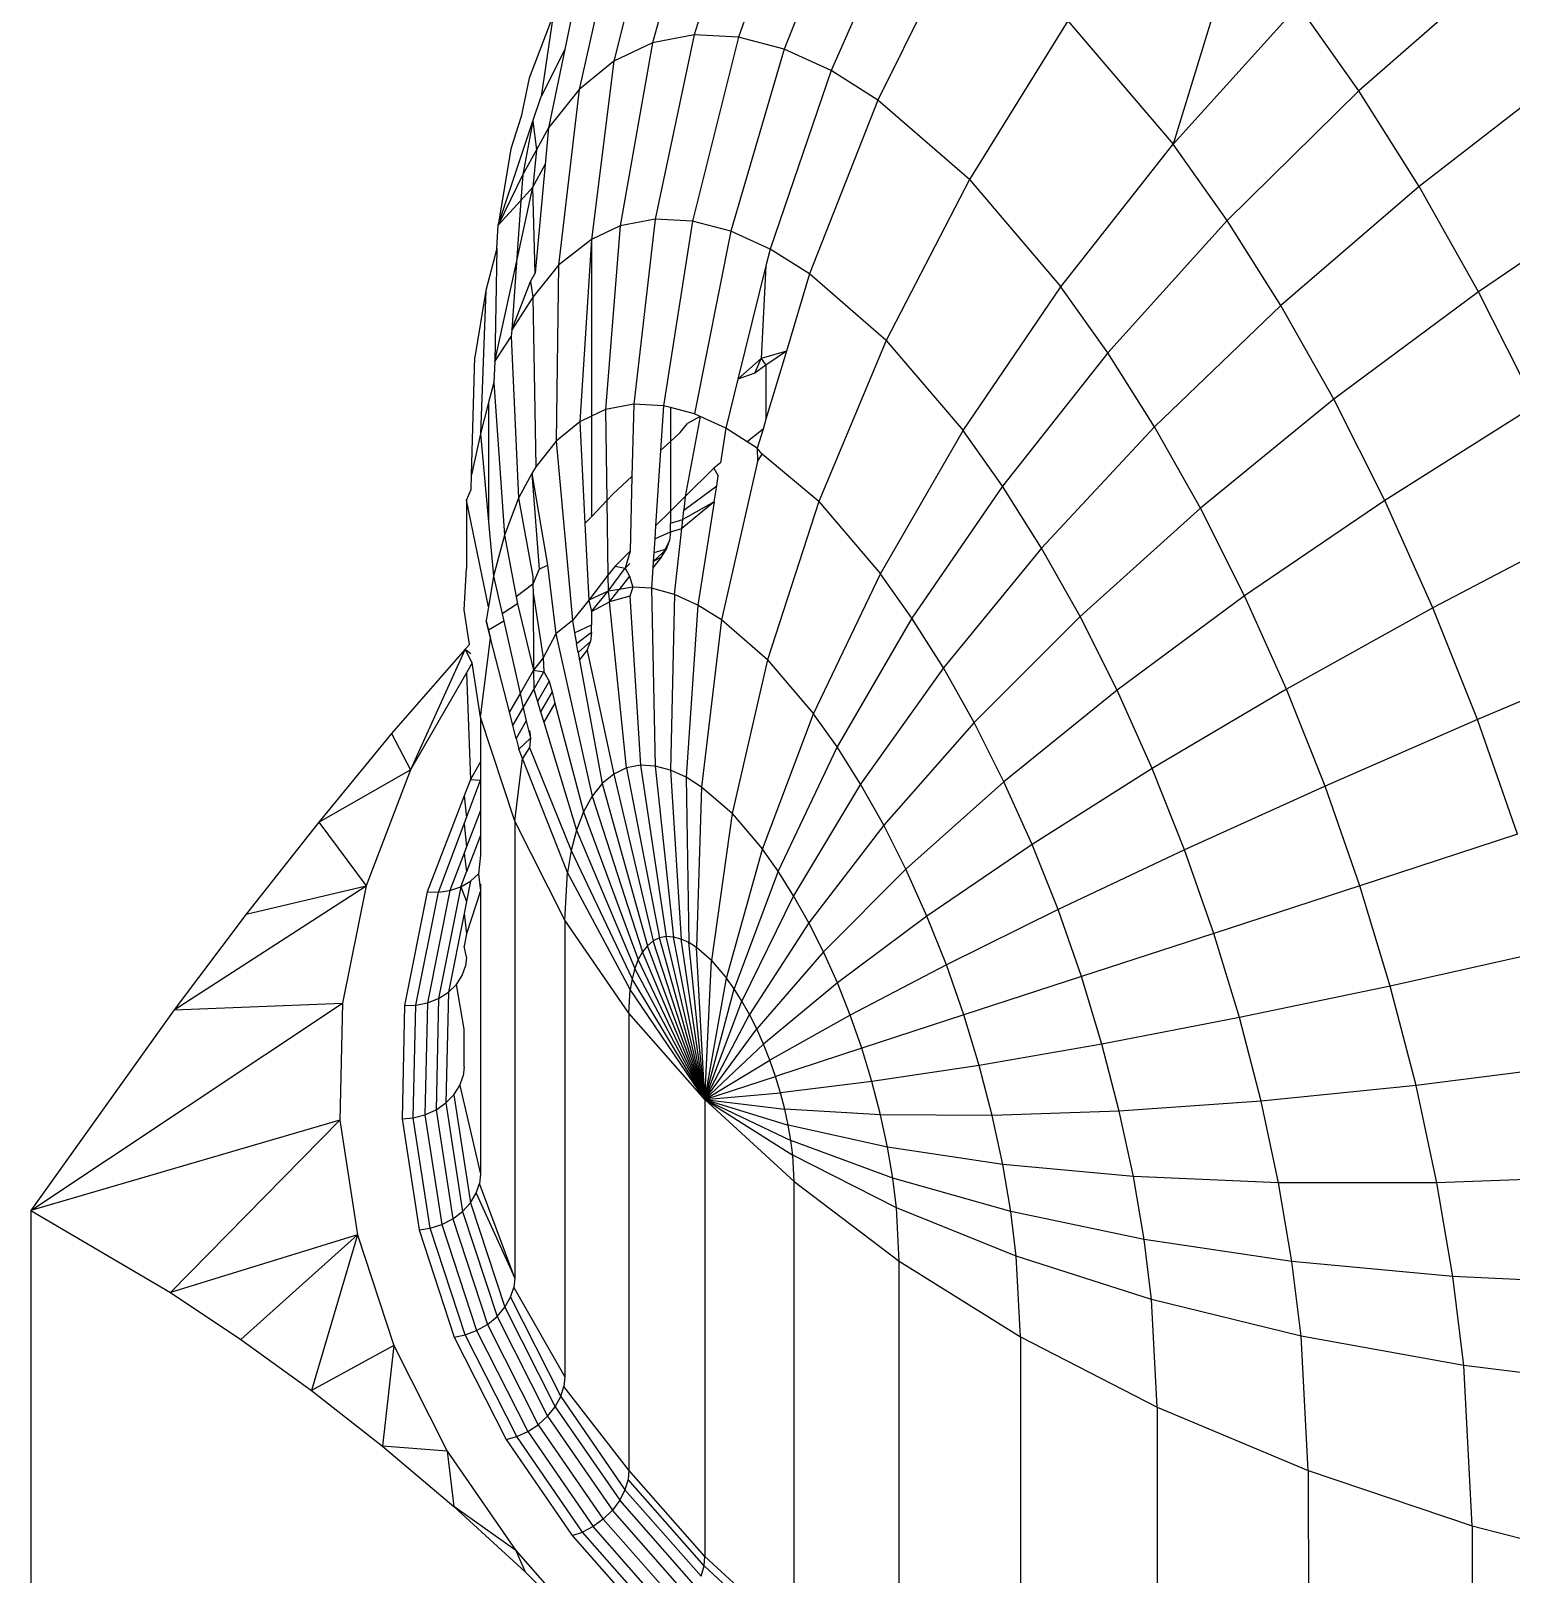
# Model space of a CAD drawing. Header units: millimetres. Extents: x 153 to 4750, y 92 to 3343.
# Drawn here: x 3353.87 to 3359.82, y 2194.7 to 2200.91 of the extents above; entities that cross this region are included whole.
import ezdxf

# ---------------------------------------------------------------- set-up
doc = ezdxf.new("R2010")
doc.units = ezdxf.units.MM

msp = doc.modelspace()

# ---------------------------------------------------------------- linework, layer by layer
for p, q in [((3356.7612, 2201.6209), (3356.5336, 2200.8943)), ((3356.966, 2201.6101), (3356.7114, 2200.8849)), ((3356.5677, 2201.5842), (3356.3655, 2200.8624)), ((3357.1785, 2201.5537), (3356.8958, 2200.836)), ((3356.3887, 2201.4993), (3356.2101, 2200.7887)), ((3357.395, 2201.455), (3357.0838, 2200.7503)), ((3356.2274, 2201.3673), (3356.0701, 2200.6741)), ((3357.6122, 2201.3183), (3357.2723, 2200.6316)), ((3358.7228, 2201.3118), (3358.46, 2200.454)), ((3356.0861, 2201.1906), (3356.0124, 2200.8344)), ((3359.7788, 2201.1683), (3359.2072, 2200.6685)), ((3358.46, 2200.454), (3358.9636, 2201.0116)), ((3359.2072, 2200.6685), (3358.9636, 2201.0116)), ((3355.9666, 2200.973), (3355.8699, 2200.7196)), ((3355.9666, 2200.973), (3355.9179, 2200.6462)), ((3358.0361, 2200.9506), (3357.6404, 2200.3124)), ((3358.0361, 2200.9506), (3358.46, 2200.454)), ((3356.3655, 2200.8624), (3356.2101, 2200.7887)), ((3356.3655, 2200.8624), (3356.2356, 2200.1262)), ((3356.5336, 2200.8943), (3356.3655, 2200.8624)), ((3356.5336, 2200.8943), (3356.3767, 2200.153)), ((3356.7114, 2200.8849), (3356.5259, 2200.1451)), ((3356.7114, 2200.8849), (3356.5336, 2200.8943)), ((3356.8958, 2200.836), (3356.7114, 2200.8849)), ((3356.0124, 2200.8344), (3355.9179, 2200.6462)), ((3356.0124, 2200.8344), (3355.9474, 2200.5207)), ((3356.8958, 2200.836), (3356.6807, 2200.104)), ((3357.0838, 2200.7503), (3356.8958, 2200.836)), ((3356.2101, 2200.7887), (3356.0701, 2200.6741)), ((3356.2101, 2200.7887), (3356.1196, 2200.0712)), ((3357.0838, 2200.7503), (3356.8385, 2200.0321)), ((3357.2723, 2200.6316), (3357.0838, 2200.7503)), ((3360.0455, 2200.7462), (3359.45, 2200.284)), ((3355.8699, 2200.7196), (3355.8375, 2200.566)), ((3356.0701, 2200.6741), (3355.9474, 2200.5207)), ((3356.0701, 2200.6741), (3355.9876, 2199.9682)), ((3355.8849, 2200.5472), (3355.9179, 2200.6462)), ((3357.2723, 2200.6316), (3356.9967, 2199.9324)), ((3357.6404, 2200.3124), (3357.2723, 2200.6316)), ((3359.2072, 2200.6685), (3358.6771, 2200.1481)), ((3359.45, 2200.284), (3359.2072, 2200.6685)), ((3355.7452, 2200.1283), (3355.8849, 2200.5472)), ((3355.8375, 2200.566), (3355.7963, 2200.436)), ((3355.8849, 2200.5472), (3355.8436, 2200.3319)), ((3355.8849, 2200.5472), (3355.8986, 2200.4318)), ((3355.9474, 2200.5207), (3355.8986, 2200.4318)), ((3355.9474, 2200.5207), (3355.9338, 2200.3726)), ((3355.7963, 2200.436), (3355.7452, 2200.1283)), ((3355.8986, 2200.4318), (3355.8436, 2200.3319)), ((3355.8986, 2200.4318), (3355.8849, 2200.2811)), ((3358.0084, 2199.8812), (3358.46, 2200.454)), ((3358.6771, 2200.1481), (3358.46, 2200.454)), ((3355.8849, 2200.2811), (3355.9338, 2200.3726)), ((3355.9338, 2200.3726), (3355.8936, 2199.9361)), ((3355.8436, 2200.3319), (3355.7452, 2200.1283)), ((3355.8436, 2200.3319), (3355.8363, 2200.2279)), ((3357.6404, 2200.3124), (3357.3056, 2199.6645)), ((3357.6404, 2200.3124), (3358.0084, 2199.8812)), ((3355.8187, 2199.9785), (3355.8849, 2200.2811)), ((3355.8849, 2200.2811), (3355.8363, 2200.2279)), ((3355.8936, 2199.9361), (3355.8849, 2200.2811)), ((3359.45, 2200.284), (3358.8936, 2199.8054)), ((3359.6884, 2199.8613), (3359.45, 2200.284)), ((3360.3072, 2200.2821), (3359.6884, 2199.8613)), ((3355.8363, 2200.2279), (3355.7452, 2200.1283)), ((3355.8363, 2200.2279), (3355.8187, 2199.9785)), ((3355.7398, 2200.0349), (3355.7452, 2200.1283)), ((3356.2356, 2200.1262), (3356.1196, 2200.0712)), ((3356.2356, 2200.1262), (3356.1772, 2199.3875)), ((3356.3767, 2200.153), (3356.2356, 2200.1262)), ((3356.3767, 2200.153), (3356.2903, 2199.409)), ((3356.5259, 2200.1451), (3356.3767, 2200.153)), ((3356.5259, 2200.1451), (3356.4099, 2199.4026)), ((3356.6807, 2200.104), (3356.5259, 2200.1451)), ((3358.6771, 2200.1481), (3358.1969, 2199.6157)), ((3358.8936, 2199.8054), (3358.6771, 2200.1481)), ((3356.1196, 2200.0712), (3355.9876, 2199.9682)), ((3356.1196, 2200.0712), (3356.0727, 2199.3379)), ((3356.1196, 2200.0712), (3356.1196, 2199.3602)), ((3356.6807, 2200.104), (3356.534, 2199.3697)), ((3356.8385, 2200.0321), (3356.6807, 2200.104)), ((3355.7398, 2200.0349), (3355.6958, 2199.8656)), ((3355.7398, 2200.0349), (3355.7316, 2199.5811)), ((3356.8385, 2200.0321), (3356.8219, 2199.9649)), ((3356.9967, 2199.9324), (3356.8385, 2200.0321)), ((3355.7316, 2199.5811), (3355.8187, 2199.9785)), ((3355.8187, 2199.9785), (3355.7995, 2199.7081)), ((3355.8743, 2199.9028), (3355.8936, 2199.9361)), ((3355.9876, 2199.9682), (3355.8847, 2199.8394)), ((3355.9876, 2199.9682), (3355.9785, 2199.2608)), ((3356.8219, 2199.9649), (3356.7094, 2199.51)), ((3356.8219, 2199.9649), (3356.8026, 2199.592)), ((3356.9967, 2199.9324), (3356.904, 2199.6227)), ((3357.3056, 2199.6645), (3356.9967, 2199.9324)), ((3355.6958, 2199.8656), (3355.6515, 2199.5984)), ((3355.6958, 2199.8656), (3355.6735, 2199.2895)), ((3355.7995, 2199.7081), (3355.8743, 2199.9028)), ((3355.8743, 2199.9028), (3355.8847, 2199.8394)), ((3357.6146, 2199.3027), (3358.0084, 2199.8812)), ((3358.1969, 2199.6157), (3358.0084, 2199.8812)), ((3355.8847, 2199.8394), (3355.7995, 2199.7081)), ((3355.8847, 2199.8394), (3355.896, 2199.1576)), ((3358.8936, 2199.8054), (3358.3849, 2199.3181)), ((3359.1061, 2199.4286), (3358.8936, 2199.8054)), ((3359.6884, 2199.8613), (3359.1061, 2199.4286)), ((3359.9182, 2199.405), (3359.6884, 2199.8613)), ((3355.7316, 2199.5811), (3355.7976, 2199.6809)), ((3355.7995, 2199.7081), (3355.7976, 2199.6809)), ((3355.7976, 2199.6809), (3355.8262, 2199.0306)), ((3356.904, 2199.6227), (3356.8026, 2199.592)), ((3356.904, 2199.6227), (3356.8219, 2199.5653)), ((3356.904, 2199.6227), (3356.8219, 2199.3482)), ((3357.3056, 2199.6645), (3357.0348, 2199.0175)), ((3357.3056, 2199.6645), (3357.6146, 2199.3027)), ((3358.1969, 2199.6157), (3357.7728, 2199.0798)), ((3358.3849, 2199.3181), (3358.1969, 2199.6157)), ((3355.638, 2199.1243), (3355.6515, 2199.5984)), ((3355.7316, 2199.5811), (3355.7271, 2199.4962)), ((3356.8026, 2199.592), (3356.7094, 2199.51)), ((3356.7767, 2199.5338), (3356.8026, 2199.592)), ((3356.8219, 2199.5653), (3356.7767, 2199.5338)), ((3356.8026, 2199.592), (3356.8219, 2199.5653)), ((3356.8219, 2199.5653), (3356.8219, 2199.3482)), ((3355.7271, 2199.4962), (3355.7063, 2199.4161)), ((3355.7271, 2199.4962), (3355.7697, 2198.8826)), ((3356.7094, 2199.51), (3356.6604, 2199.3121)), ((3356.7767, 2199.5338), (3356.7094, 2199.51)), ((3359.1061, 2199.4286), (3358.5693, 2198.991)), ((3359.3109, 2199.0219), (3359.1061, 2199.4286)), ((3355.7063, 2199.4161), (3355.6735, 2199.2895)), ((3355.7063, 2199.4161), (3355.7063, 2198.9362)), ((3356.1772, 2199.3875), (3356.1196, 2199.3602)), ((3356.2903, 2199.409), (3356.1772, 2199.3875)), ((3356.1772, 2199.3875), (3356.1823, 2199.0223)), ((3356.2903, 2199.409), (3356.283, 2199.1176)), ((3356.4099, 2199.4026), (3356.2903, 2199.409)), ((3356.4099, 2199.4026), (3356.398, 2199.2227)), ((3356.4377, 2199.3952), (3356.4099, 2199.4026)), ((3356.534, 2199.3697), (3356.4377, 2199.3952)), ((3356.4377, 2199.3952), (3356.4377, 2199.259)), ((3356.5574, 2199.359), (3356.534, 2199.3697)), ((3359.9182, 2199.405), (3359.3109, 2199.0219)), ((3356.0727, 2199.3379), (3355.9785, 2199.2608)), ((3356.1196, 2199.3602), (3356.0727, 2199.3379)), ((3356.0727, 2199.3379), (3356.0935, 2198.9293)), ((3356.1196, 2199.3602), (3356.1196, 2198.9566)), ((3356.4767, 2199.2947), (3356.506, 2199.3312)), ((3356.5574, 2199.359), (3356.4974, 2199.0378)), ((3356.5574, 2199.359), (3356.506, 2199.3312)), ((3356.6604, 2199.3121), (3356.5574, 2199.359)), ((3356.6604, 2199.3121), (3356.6385, 2199.1725)), ((3356.7462, 2199.2581), (3356.6604, 2199.3121)), ((3356.8102, 2199.3089), (3356.7462, 2199.2581)), ((3356.8102, 2199.3089), (3356.7872, 2199.2322)), ((3356.8219, 2199.3482), (3356.8102, 2199.3089)), ((3358.3849, 2199.3181), (3357.9306, 2198.8301)), ((3358.5693, 2198.991), (3358.3849, 2199.3181)), ((3355.6735, 2199.2895), (3355.638, 2199.1243)), ((3355.6735, 2199.2895), (3355.7063, 2198.9362)), ((3355.9785, 2199.2608), (3355.896, 2199.1576)), ((3355.9785, 2199.2608), (3356.0433, 2198.5386)), ((3356.4377, 2199.259), (3356.398, 2199.2227)), ((3356.4767, 2199.2947), (3356.4377, 2199.259)), ((3356.4377, 2199.259), (3356.4377, 2198.9786)), ((3356.7872, 2199.2322), (3356.7462, 2199.2581)), ((3357.2824, 2198.7275), (3357.6146, 2199.3027)), ((3357.7728, 2199.0798), (3357.6146, 2199.3027)), ((3356.398, 2199.2227), (3356.3779, 2198.9193)), ((3356.8072, 2199.2075), (3356.7872, 2199.2322)), ((3356.7872, 2199.2322), (3356.7878, 2199.1783)), ((3356.7878, 2199.1783), (3356.8072, 2199.2075)), ((3357.0348, 2199.0175), (3356.8072, 2199.2075)), ((3355.6363, 2199.0653), (3355.638, 2199.1243)), ((3355.8809, 2199.1303), (3355.8262, 2199.0306)), ((3355.896, 2199.1576), (3355.8809, 2199.1303)), ((3355.8809, 2199.1303), (3355.9439, 2198.7614)), ((3355.8809, 2199.1303), (3355.9091, 2198.7456)), ((3356.6125, 2199.1519), (3356.4974, 2199.0378)), ((3356.6385, 2199.1725), (3356.6125, 2199.1519)), ((3356.6125, 2199.1519), (3356.6304, 2199.1209)), ((3356.6241, 2199.081), (3356.6304, 2199.1209)), ((3356.7878, 2199.1783), (3356.6434, 2198.5414)), ((3355.6177, 2199.0231), (3355.6363, 2199.0653)), ((3356.283, 2199.1176), (3356.2075, 2199.0486)), ((3356.283, 2199.1176), (3356.2755, 2198.8178)), ((3356.4914, 2198.9831), (3356.6241, 2199.081)), ((3356.6139, 2199.0159), (3356.6241, 2199.081)), ((3357.7728, 2199.0798), (3357.4091, 2198.5488)), ((3357.9306, 2198.8301), (3357.7728, 2199.0798)), ((3355.6177, 2199.0231), (3355.6177, 2198.7487)), ((3355.7063, 2198.594), (3355.6177, 2199.0231)), ((3355.8262, 2199.0306), (3355.7697, 2198.8826)), ((3355.8262, 2199.0306), (3355.8845, 2198.7158)), ((3356.1823, 2199.0223), (3356.1196, 2198.9566)), ((3356.2075, 2199.0486), (3356.1823, 2199.0223)), ((3356.1823, 2199.0223), (3356.1866, 2198.7213)), ((3356.4974, 2199.0378), (3356.4377, 2198.9786)), ((3356.6139, 2199.0159), (3356.4833, 2198.9091)), ((3356.6139, 2199.0159), (3356.4873, 2198.9454)), ((3356.4974, 2199.0378), (3356.4914, 2198.9831)), ((3356.6139, 2199.0159), (3356.5486, 2198.6011)), ((3357.0348, 2199.0175), (3356.8285, 2198.3809)), ((3357.0348, 2199.0175), (3357.2824, 2198.7275)), ((3359.3109, 2199.0219), (3358.7471, 2198.6379)), ((3359.5045, 2198.5905), (3359.3109, 2199.0219)), ((3355.7063, 2198.9362), (3355.7267, 2198.7169)), ((3356.1196, 2198.9566), (3356.0935, 2198.9293)), ((3356.4377, 2198.9786), (3356.3779, 2198.9193)), ((3356.4377, 2198.9786), (3356.4377, 2198.9299)), ((3356.4377, 2198.9299), (3356.4873, 2198.9454)), ((3356.4833, 2198.9091), (3356.4873, 2198.9454)), ((3356.4873, 2198.9454), (3356.4914, 2198.9831)), ((3358.5693, 2198.991), (3358.0854, 2198.5555)), ((3358.7471, 2198.6379), (3358.5693, 2198.991)), ((3355.7697, 2198.8826), (3355.7267, 2198.7169)), ((3355.7697, 2198.8826), (3355.8172, 2198.6344)), ((3356.0935, 2198.9293), (3356.1093, 2198.6204)), ((3356.3779, 2198.9193), (3356.3745, 2198.8672)), ((3356.3745, 2198.8672), (3356.4377, 2198.8962)), ((3356.4377, 2198.8962), (3356.434, 2198.8602)), ((3356.4377, 2198.8962), (3356.4377, 2198.9299)), ((3356.4377, 2198.8962), (3356.4833, 2198.9091)), ((3356.4541, 2198.6442), (3356.4833, 2198.9091)), ((3360.1354, 2198.921), (3359.5045, 2198.5905)), ((3356.2755, 2198.8178), (3356.2156, 2198.7583)), ((3356.2755, 2198.8178), (3356.256, 2198.7497)), ((3356.4221, 2198.8258), (3356.3685, 2198.7766)), ((3356.3708, 2198.8108), (3356.3685, 2198.7766)), ((3356.3745, 2198.8672), (3356.3708, 2198.8108)), ((3356.4221, 2198.8258), (3356.3708, 2198.8108)), ((3356.434, 2198.8602), (3356.4015, 2198.7954)), ((3356.4015, 2198.7954), (3356.4221, 2198.8258)), ((3356.4221, 2198.8258), (3356.434, 2198.8602)), ((3357.9306, 2198.8301), (3357.5356, 2198.3487)), ((3358.0854, 2198.5555), (3357.9306, 2198.8301)), ((3355.608, 2198.5824), (3355.6177, 2198.7487)), ((3355.9091, 2198.7456), (3355.9439, 2198.7614)), ((3355.9439, 2198.7614), (3355.9772, 2198.4857)), ((3356.2156, 2198.7583), (3356.1866, 2198.7213)), ((3356.1874, 2198.6575), (3356.256, 2198.7497)), ((3356.2156, 2198.7583), (3356.256, 2198.7497)), ((3356.256, 2198.7497), (3356.2743, 2198.7678)), ((3356.256, 2198.7497), (3356.273, 2198.7173)), ((3356.3668, 2198.7511), (3356.3614, 2198.6688)), ((3356.4015, 2198.7954), (3356.3668, 2198.7511)), ((3356.3685, 2198.7766), (3356.3668, 2198.7511)), ((3356.3685, 2198.7766), (3356.4015, 2198.7954)), ((3355.7267, 2198.7169), (3355.7063, 2198.594)), ((3355.7267, 2198.7169), (3355.7607, 2198.5662)), ((3355.8847, 2198.6859), (3355.8172, 2198.6344)), ((3355.8845, 2198.7158), (3355.8847, 2198.6859)), ((3355.9091, 2198.7456), (3355.8847, 2198.6859)), ((3355.8847, 2198.6859), (3355.885, 2198.6508)), ((3356.1866, 2198.7213), (3356.1093, 2198.6204)), ((3356.1866, 2198.7213), (3356.1874, 2198.6575)), ((3356.273, 2198.7173), (3356.2315, 2198.6642)), ((3356.273, 2198.7173), (3356.2871, 2198.6727)), ((3357.0135, 2198.1641), (3357.2824, 2198.7275)), ((3357.4091, 2198.5488), (3357.2824, 2198.7275)), ((3355.8172, 2198.6344), (3355.8225, 2198.6065)), ((3355.885, 2198.6508), (3355.9257, 2198.3885)), ((3355.885, 2198.6508), (3355.8869, 2198.339)), ((3356.1874, 2198.6575), (3356.1093, 2198.6204)), ((3356.1196, 2198.5757), (3356.1874, 2198.6575)), ((3356.2315, 2198.6642), (3356.1874, 2198.6575)), ((3356.1874, 2198.6575), (3356.192, 2198.6139)), ((3356.192, 2198.6139), (3356.2315, 2198.6642)), ((3356.2742, 2198.6371), (3356.192, 2198.6139)), ((3356.2871, 2198.6727), (3356.2315, 2198.6642)), ((3356.2871, 2198.6727), (3356.2742, 2198.6371)), ((3356.2742, 2198.6371), (3356.3175, 2197.957)), ((3356.3614, 2198.6688), (3356.2871, 2198.6727)), ((3356.3614, 2198.6688), (3356.3766, 2197.9539)), ((3356.4541, 2198.6442), (3356.3614, 2198.6688)), ((3356.4541, 2198.6442), (3356.438, 2197.9376)), ((3356.5486, 2198.6011), (3356.4541, 2198.6442)), ((3358.7471, 2198.6379), (3358.2346, 2198.2591)), ((3358.9152, 2198.2634), (3358.7471, 2198.6379)), ((3355.6294, 2198.4427), (3355.608, 2198.5824)), ((3355.7063, 2198.594), (3355.6969, 2198.5373)), ((3355.8225, 2198.6065), (3355.7607, 2198.5662)), ((3355.7607, 2198.5662), (3355.7675, 2198.5363)), ((3355.8225, 2198.6065), (3355.8869, 2198.339)), ((3356.1093, 2198.6204), (3356.0433, 2198.5386)), ((3356.1093, 2198.6204), (3356.1196, 2198.5757)), ((3356.1196, 2198.5757), (3356.192, 2198.6139)), ((3356.1196, 2198.5757), (3356.1196, 2198.5216)), ((3356.2616, 2197.9464), (3356.192, 2198.6139)), ((3356.5486, 2198.6011), (3356.5005, 2197.9091)), ((3356.6434, 2198.5414), (3356.5486, 2198.6011)), ((3359.5045, 2198.5905), (3358.9152, 2198.2634)), ((3359.6834, 2198.1408), (3359.5045, 2198.5905)), ((3355.6969, 2198.5373), (3355.7063, 2198.5004)), ((3355.7144, 2198.4687), (3355.6969, 2198.5373)), ((3355.7675, 2198.5363), (3355.7063, 2198.5004)), ((3355.7063, 2198.5004), (3355.7144, 2198.4687)), ((3355.7675, 2198.5363), (3355.833, 2198.2458)), ((3356.0433, 2198.5386), (3355.9772, 2198.4857)), ((3356.0433, 2198.5386), (3356.0523, 2198.4898)), ((3356.0523, 2198.4898), (3356.1196, 2198.5216)), ((3356.1196, 2198.4905), (3356.1196, 2198.5216)), ((3356.6434, 2198.5414), (3356.5631, 2197.8696)), ((3356.8285, 2198.3809), (3356.6434, 2198.5414)), ((3357.4091, 2198.5488), (3357.1083, 2198.0306)), ((3357.5356, 2198.3487), (3357.4091, 2198.5488)), ((3358.0854, 2198.5555), (3357.6597, 2198.1286)), ((3358.2346, 2198.2591), (3358.0854, 2198.5555)), ((3355.6294, 2198.4427), (3355.6116, 2198.4234)), ((3355.6742, 2198.1502), (3355.7144, 2198.4687)), ((3355.7902, 2198.1716), (3355.7144, 2198.4687)), ((3355.9772, 2198.4857), (3355.9257, 2198.3885)), ((3355.9772, 2198.4857), (3356.1226, 2197.8327)), ((3356.0523, 2198.4898), (3356.0603, 2198.4459)), ((3356.1196, 2198.4905), (3356.0603, 2198.4459)), ((3356.0668, 2198.4105), (3356.0603, 2198.4459)), ((3356.1157, 2198.4542), (3356.0668, 2198.4105)), ((3356.1033, 2198.419), (3356.1157, 2198.4542)), ((3356.1196, 2198.4905), (3356.1157, 2198.4542)), ((3355.6116, 2198.4234), (3355.3163, 2198.0842)), ((3355.6116, 2198.4234), (3355.3925, 2197.9385)), ((3355.6116, 2198.4234), (3355.635, 2198.4059)), ((3355.6408, 2198.3686), (3355.6116, 2198.4234)), ((3355.9257, 2198.3885), (3355.8869, 2198.339)), ((3355.9257, 2198.3885), (3355.9292, 2198.3328)), ((3356.0668, 2198.4105), (3356.0725, 2198.3794)), ((3356.0725, 2198.3794), (3356.1033, 2198.419)), ((3356.0725, 2198.3794), (3356.1634, 2197.8838)), ((3356.1033, 2198.419), (3356.2099, 2197.9218)), ((3356.8285, 2198.3809), (3356.6855, 2197.7634)), ((3356.8285, 2198.3809), (3357.0135, 2198.1641)), ((3360.3361, 2198.4165), (3359.6834, 2198.1408)), ((3355.6177, 2198.3287), (3355.3925, 2197.9385)), ((3355.6408, 2198.3686), (3355.6177, 2198.3287)), ((3355.6177, 2198.3287), (3355.6334, 2197.9)), ((3355.6742, 2198.1502), (3355.6408, 2198.3686)), ((3355.8869, 2198.339), (3355.833, 2198.2458)), ((3355.8869, 2198.339), (3355.9292, 2198.3328)), ((3355.8869, 2198.339), (3355.8883, 2198.262)), ((3355.8883, 2198.262), (3355.9292, 2198.3328)), ((3355.9292, 2198.3328), (3355.9502, 2198.2952)), ((3357.5356, 2198.3487), (3357.2028, 2197.881)), ((3357.6597, 2198.1286), (3357.5356, 2198.3487)), ((3355.8459, 2198.1886), (3355.8883, 2198.262)), ((3355.8883, 2198.262), (3355.903, 2198.2136)), ((3355.9502, 2198.2952), (3355.903, 2198.2136)), ((3355.9615, 2198.2521), (3355.9155, 2198.1725)), ((3355.9502, 2198.2952), (3355.9615, 2198.2521)), ((3355.9615, 2198.2521), (3355.9732, 2198.2074)), ((3358.2346, 2198.2591), (3357.7793, 2197.8911)), ((3358.3757, 2197.9448), (3358.2346, 2198.2591)), ((3358.9152, 2198.2634), (3358.3757, 2197.9448)), ((3359.0706, 2197.873), (3358.9152, 2198.2634)), ((3355.833, 2198.2458), (3355.7902, 2198.1716)), ((3355.8043, 2198.1164), (3355.8459, 2198.1886)), ((3355.833, 2198.2458), (3355.8459, 2198.1886)), ((3355.8459, 2198.1886), (3355.8579, 2198.1354)), ((3355.903, 2198.2136), (3355.9155, 2198.1725)), ((3355.9732, 2198.2074), (3355.9285, 2198.1299)), ((3355.9732, 2198.2074), (3356.0881, 2197.7699)), ((3355.8114, 2197.7326), (3355.6742, 2198.1502)), ((3355.6742, 2198.1502), (3355.6742, 2197.9707)), ((3355.8043, 2198.1164), (3355.7902, 2198.1716)), ((3355.8579, 2198.1354), (3355.8174, 2198.0652)), ((3355.8579, 2198.1354), (3355.8743, 2198.0656)), ((3355.9155, 2198.1725), (3355.9285, 2198.1299)), ((3355.9285, 2198.1299), (3356.0602, 2197.6968)), ((3356.8079, 2197.6201), (3357.0135, 2198.1641)), ((3357.1083, 2198.0306), (3357.0135, 2198.1641)), ((3357.6597, 2198.1286), (3357.2956, 2197.7165)), ((3357.7793, 2197.8911), (3357.6597, 2198.1286)), ((3359.6834, 2198.1408), (3359.0706, 2197.873)), ((3359.8448, 2197.6799), (3359.6834, 2198.1408)), ((3355.3163, 2198.0842), (3355.0229, 2197.7288)), ((3355.3163, 2198.0842), (3355.3925, 2197.9385)), ((3355.8174, 2198.0652), (3355.8043, 2198.1164)), ((3355.8174, 2198.0652), (3355.8284, 2198.0216)), ((3355.8743, 2198.0656), (3355.8284, 2198.0216)), ((3355.8743, 2198.0656), (3355.8703, 2198.0291)), ((3355.8715, 2198.0963), (3355.8743, 2198.0656)), ((3355.8432, 2197.9845), (3355.8284, 2198.0216)), ((3355.8703, 2198.0291), (3355.8432, 2197.9845)), ((3355.8703, 2198.0291), (3356.0389, 2197.6149)), ((3357.1083, 2198.0306), (3356.8706, 2197.5318)), ((3357.2028, 2197.881), (3357.1083, 2198.0306)), ((3355.6742, 2197.9707), (3355.6334, 2197.9)), ((3355.6742, 2197.9707), (3355.6742, 2197.8967)), ((3355.8114, 2197.7326), (3355.8432, 2197.9845)), ((3356.0242, 2197.5261), (3355.8432, 2197.9845)), ((3356.2616, 2197.9464), (3356.2099, 2197.9218)), ((3356.3175, 2197.957), (3356.2616, 2197.9464)), ((3356.2616, 2197.9464), (3356.3936, 2197.2627)), ((3356.3175, 2197.957), (3356.4212, 2197.268)), ((3356.3766, 2197.9539), (3356.3175, 2197.957)), ((3356.3766, 2197.9539), (3356.4504, 2197.2664)), ((3356.438, 2197.9376), (3356.3766, 2197.9539)), ((3358.3757, 2197.9448), (3357.8924, 2197.6392)), ((3358.5061, 2197.6171), (3358.3757, 2197.9448)), ((3355.0229, 2197.7288), (3355.3925, 2197.9385)), ((3355.3925, 2197.9385), (3355.2133, 2197.4722)), ((3355.6334, 2197.9), (3355.608, 2197.8339)), ((3355.6177, 2197.747), (3355.6742, 2197.8967)), ((3355.6334, 2197.9), (3355.6742, 2197.8967)), ((3355.6742, 2197.8967), (3355.6742, 2197.7756)), ((3356.1634, 2197.8838), (3356.1226, 2197.8327)), ((3356.2099, 2197.9218), (3356.1634, 2197.8838)), ((3356.1634, 2197.8838), (3356.3451, 2197.2318)), ((3356.2099, 2197.9218), (3356.3681, 2197.2506)), ((3356.438, 2197.9376), (3356.4807, 2197.2584)), ((3356.5005, 2197.9091), (3356.438, 2197.9376)), ((3356.5005, 2197.9091), (3356.5116, 2197.2443)), ((3356.5631, 2197.8696), (3356.5005, 2197.9091)), ((3357.2028, 2197.881), (3356.9331, 2197.4328)), ((3357.2956, 2197.7165), (3357.2028, 2197.881)), ((3357.7793, 2197.8911), (3357.3851, 2197.5389)), ((3357.8924, 2197.6392), (3357.7793, 2197.8911)), ((3355.608, 2197.8339), (3355.4598, 2197.4483)), ((3355.608, 2197.8339), (3355.6177, 2197.747)), ((3356.1226, 2197.8327), (3356.0881, 2197.7699)), ((3356.1226, 2197.8327), (3356.325, 2197.2066)), ((3356.5631, 2197.8696), (3356.5425, 2197.2248)), ((3356.6855, 2197.7634), (3356.5631, 2197.8696)), ((3359.0706, 2197.873), (3358.5061, 2197.6171)), ((3359.2106, 2197.4728), (3359.0706, 2197.873)), ((3355.6742, 2197.7756), (3355.6177, 2197.6286)), ((3355.6742, 2197.7756), (3355.6742, 2197.6754)), ((3356.0881, 2197.7699), (3356.0602, 2197.6968)), ((3356.0881, 2197.7699), (3356.308, 2197.1756)), ((3356.6855, 2197.7634), (3356.603, 2197.1724)), ((3356.6855, 2197.7634), (3356.8079, 2197.6201)), ((3355.0229, 2197.7288), (3354.7312, 2197.3581)), ((3355.0229, 2197.7288), (3355.2133, 2197.4722)), ((3355.5047, 2197.4473), (3355.608, 2197.7211)), ((3355.608, 2197.7211), (3355.6177, 2197.747)), ((3355.608, 2197.7211), (3355.6177, 2197.6286)), ((3356.0129, 2197.3347), (3355.8114, 2197.7326)), ((3355.8114, 2197.7326), (3355.8114, 2195.8955)), ((3356.0602, 2197.6968), (3356.0389, 2197.6149)), ((3356.0602, 2197.6968), (3356.2942, 2197.1395)), ((3357.2956, 2197.7165), (3356.9944, 2197.3241)), ((3357.3851, 2197.5389), (3357.2956, 2197.7165)), ((3355.6742, 2197.6754), (3355.6177, 2197.5284)), ((3355.6742, 2197.6754), (3355.6742, 2197.5955)), ((3357.8924, 2197.6392), (3357.4695, 2197.3506)), ((3357.9968, 2197.3766), (3357.8924, 2197.6392)), ((3359.8448, 2197.6799), (3359.2106, 2197.4728)), ((3355.608, 2197.6032), (3355.5506, 2197.4538)), ((3355.6177, 2197.6286), (3355.608, 2197.6032)), ((3355.608, 2197.6032), (3355.6177, 2197.5284)), ((3355.6742, 2197.5955), (3355.6661, 2197.5207)), ((3356.0389, 2197.6149), (3356.0242, 2197.5261)), ((3356.0389, 2197.6149), (3356.2837, 2197.099)), ((3356.6634, 2197.1016), (3356.8079, 2197.6201)), ((3356.8706, 2197.5318), (3356.8079, 2197.6201)), ((3358.5061, 2197.6171), (3357.9968, 2197.3766)), ((3358.6236, 2197.2812), (3358.5061, 2197.6171)), ((3355.5947, 2197.4685), (3355.6177, 2197.5284)), ((3355.6341, 2197.4911), (3355.6661, 2197.5207)), ((3355.6661, 2197.5207), (3355.6742, 2197.4519)), ((3356.0129, 2197.3347), (3356.0242, 2197.5261)), ((3356.2764, 2197.0552), (3356.0242, 2197.5261)), ((3356.8706, 2197.5318), (3356.6944, 2197.058)), ((3356.9331, 2197.4328), (3356.8706, 2197.5318)), ((3357.3851, 2197.5389), (3357.0536, 2197.2067)), ((3357.4695, 2197.3506), (3357.3851, 2197.5389)), ((3354.4411, 2196.9735), (3355.2133, 2197.4722)), ((3354.7312, 2197.3581), (3355.2133, 2197.4722)), ((3355.2133, 2197.4722), (3355.1187, 2197.0003)), ((3355.4598, 2197.4483), (3355.3682, 2196.9911)), ((3355.4136, 2196.9928), (3355.5047, 2197.4473)), ((3355.4598, 2197.4483), (3355.5047, 2197.4473)), ((3355.5506, 2197.4538), (3355.4601, 2197.002)), ((3355.5947, 2197.4685), (3355.5047, 2197.0193)), ((3355.5047, 2197.4473), (3355.5506, 2197.4538)), ((3355.5506, 2197.4538), (3355.5947, 2197.4685)), ((3355.5947, 2197.4685), (3355.6341, 2197.4911)), ((3355.5947, 2197.4685), (3355.6177, 2197.4093)), ((3355.6341, 2197.4911), (3355.6177, 2197.4093)), ((3355.6742, 2197.4519), (3355.6177, 2197.2789)), ((3355.6742, 2197.4809), (3355.6742, 2197.4519)), ((3355.6742, 2197.4519), (3355.6742, 2196.3131)), ((3359.2106, 2197.4728), (3358.6236, 2197.2812)), ((3359.3333, 2197.0694), (3359.2106, 2197.4728)), ((3355.6177, 2197.4093), (3355.608, 2197.3606)), ((3356.9331, 2197.4328), (3356.7252, 2197.0091)), ((3356.9944, 2197.3241), (3356.9331, 2197.4328)), ((3354.7312, 2197.3581), (3354.4411, 2196.9735)), ((3355.608, 2197.3606), (3355.5447, 2197.0444)), ((3355.608, 2197.3606), (3355.6177, 2197.2789)), ((3356.2709, 2196.9607), (3356.0129, 2197.3347)), ((3356.0129, 2197.3347), (3356.0129, 2195.4976)), ((3356.9944, 2197.3241), (3356.7555, 2196.9554)), ((3357.0536, 2197.2067), (3356.9944, 2197.3241)), ((3357.4695, 2197.3506), (3357.1094, 2197.0821)), ((3357.5477, 2197.1543), (3357.4695, 2197.3506)), ((3357.9968, 2197.3766), (3357.5477, 2197.1543)), ((3358.0911, 2197.1074), (3357.9968, 2197.3766)), ((3355.6177, 2197.2789), (3355.608, 2197.2302)), ((3356.3936, 2197.2627), (3356.3681, 2197.2506)), ((3356.4212, 2197.268), (3356.3936, 2197.2627)), ((3356.5766, 2196.6135), (3356.3936, 2197.2627)), ((3356.5766, 2196.6135), (3356.4212, 2197.268)), ((3356.4504, 2197.2664), (3356.4212, 2197.268)), ((3356.5766, 2196.6135), (3356.4504, 2197.2664)), ((3356.4807, 2197.2584), (3356.4504, 2197.2664)), ((3356.5766, 2196.6135), (3356.4807, 2197.2584)), ((3356.5116, 2197.2443), (3356.4807, 2197.2584)), ((3358.6236, 2197.2812), (3358.0911, 2197.1074)), ((3358.7265, 2196.9426), (3358.6236, 2197.2812)), ((3355.6177, 2197.186), (3355.608, 2197.2302)), ((3356.325, 2197.2066), (3356.308, 2197.1756)), ((3356.3451, 2197.2318), (3356.325, 2197.2066)), ((3356.5766, 2196.6135), (3356.325, 2197.2066)), ((3356.3681, 2197.2506), (3356.3451, 2197.2318)), ((3356.5766, 2196.6135), (3356.3451, 2197.2318)), ((3356.5766, 2196.6135), (3356.3681, 2197.2506)), ((3356.5766, 2196.6135), (3356.5116, 2197.2443)), ((3356.5425, 2197.2248), (3356.5116, 2197.2443)), ((3356.5766, 2196.6135), (3356.5425, 2197.2248)), ((3356.603, 2197.1724), (3356.5425, 2197.2248)), ((3357.0536, 2197.2067), (3356.7847, 2196.8974)), ((3357.1094, 2197.0821), (3357.0536, 2197.2067)), ((3359.9861, 2197.2152), (3359.3333, 2197.0694)), ((3355.6002, 2197.1115), (3355.6136, 2197.149)), ((3355.6177, 2197.186), (3355.6136, 2197.149)), ((3356.2942, 2197.1395), (3356.2837, 2197.099)), ((3356.308, 2197.1756), (3356.2942, 2197.1395)), ((3356.5766, 2196.6135), (3356.2942, 2197.1395)), ((3356.5766, 2196.6135), (3356.308, 2197.1756)), ((3356.5766, 2196.6135), (3356.603, 2197.1724)), ((3356.603, 2197.1724), (3356.6634, 2197.1016)), ((3357.5477, 2197.1543), (3357.1611, 2196.9523)), ((3357.6181, 2196.9531), (3357.5477, 2197.1543)), ((3355.5447, 2197.0444), (3355.5771, 2197.0758)), ((3355.5771, 2197.0758), (3355.6002, 2197.1115)), ((3355.608, 2196.8963), (3355.5771, 2197.0758)), ((3356.2837, 2197.099), (3356.2764, 2197.0552)), ((3356.5766, 2196.6135), (3356.2837, 2197.099)), ((3356.5766, 2196.6135), (3356.6634, 2197.1016)), ((3356.6944, 2197.058), (3356.6634, 2197.1016)), ((3357.1094, 2197.0821), (3356.8123, 2196.8359)), ((3357.1611, 2196.9523), (3357.1094, 2197.0821)), ((3358.0911, 2197.1074), (3357.6181, 2196.9531)), ((3358.1736, 2196.836), (3358.0911, 2197.1074)), ((3355.4601, 2197.002), (3355.5047, 2197.0193)), ((3355.5047, 2197.0193), (3355.4949, 2196.572)), ((3355.5047, 2197.0193), (3355.5447, 2197.0444)), ((3355.5447, 2197.0444), (3355.5348, 2196.5994)), ((3356.2709, 2196.9607), (3356.2764, 2197.0552)), ((3356.5766, 2196.6135), (3356.2764, 2197.0552)), ((3356.5766, 2196.6135), (3356.6944, 2197.058)), ((3356.5766, 2196.6135), (3356.7252, 2197.0091)), ((3356.7252, 2197.0091), (3356.6944, 2197.058)), ((3356.7555, 2196.9554), (3356.7252, 2197.0091)), ((3359.3333, 2197.0694), (3358.7265, 2196.9426)), ((3359.437, 2196.669), (3359.3333, 2197.0694)), ((3353.8652, 2196.1669), (3355.1187, 2197.0003)), ((3354.4411, 2196.9735), (3353.8652, 2196.1669)), ((3354.4411, 2196.9735), (3355.1187, 2197.0003)), ((3355.1187, 2197.0003), (3355.1083, 2196.5302)), ((3355.3682, 2196.9911), (3355.3581, 2196.5357)), ((3355.3682, 2196.9911), (3355.4136, 2196.9928)), ((3355.4036, 2196.5401), (3355.4136, 2196.9928)), ((3355.4136, 2196.9928), (3355.4601, 2197.002)), ((3355.4601, 2197.002), (3355.4501, 2196.552)), ((3356.5766, 2196.6135), (3356.2709, 2196.9607)), ((3356.2709, 2196.9607), (3356.2709, 2195.1236)), ((3356.5766, 2196.6135), (3356.7555, 2196.9554)), ((3356.7847, 2196.8974), (3356.7555, 2196.9554)), ((3357.1611, 2196.9523), (3356.8378, 2196.7718)), ((3357.2077, 2196.8192), (3357.1611, 2196.9523)), ((3357.6181, 2196.9531), (3357.2077, 2196.8192)), ((3357.6797, 2196.7502), (3357.6181, 2196.9531)), ((3355.608, 2196.7453), (3355.608, 2196.8963)), ((3356.5766, 2196.6135), (3356.7847, 2196.8974)), ((3356.8123, 2196.8359), (3356.7847, 2196.8974)), ((3358.7265, 2196.9426), (3358.1736, 2196.836)), ((3358.8137, 2196.6066), (3358.7265, 2196.9426)), ((3356.5766, 2196.6135), (3356.8123, 2196.8359)), ((3356.8378, 2196.7718), (3356.8123, 2196.8359)), ((3358.1736, 2196.836), (3357.6797, 2196.7502)), ((3358.2433, 2196.5667), (3358.1736, 2196.836)), ((3356.5766, 2196.6135), (3356.8378, 2196.7718)), ((3356.8608, 2196.7061), (3356.8378, 2196.7718)), ((3357.2077, 2196.8192), (3356.8608, 2196.7061)), ((3357.2485, 2196.6851), (3357.2077, 2196.8192)), ((3355.5904, 2196.6698), (3355.6038, 2196.7081)), ((3355.608, 2196.7453), (3355.6038, 2196.7081)), ((3356.5766, 2196.6135), (3356.8608, 2196.7061)), ((3356.881, 2196.6399), (3356.8608, 2196.7061)), ((3357.6797, 2196.7502), (3357.2485, 2196.6851)), ((3357.7319, 2196.5489), (3357.6797, 2196.7502)), ((3360.1055, 2196.754), (3359.437, 2196.669)), ((3355.5672, 2196.6327), (3355.5904, 2196.6698)), ((3355.5904, 2196.6698), (3355.6742, 2196.3131)), ((3356.5766, 2196.6135), (3356.881, 2196.6399)), ((3357.2485, 2196.6851), (3356.881, 2196.6399)), ((3356.898, 2196.5741), (3356.881, 2196.6399)), ((3357.283, 2196.5519), (3357.2485, 2196.6851)), ((3359.437, 2196.669), (3358.8137, 2196.6066)), ((3359.5209, 2196.2779), (3359.437, 2196.669)), ((3355.4949, 2196.572), (3355.5348, 2196.5994)), ((3355.5348, 2196.5994), (3355.5672, 2196.6327)), ((3355.5348, 2196.5994), (3355.6017, 2196.163)), ((3355.5672, 2196.6327), (3355.6339, 2196.1982)), ((3356.9351, 2196.2836), (3356.5766, 2196.6135)), ((3356.5766, 2196.6135), (3356.898, 2196.5741)), ((3356.5766, 2196.6135), (3356.9118, 2196.5099)), ((3356.5766, 2196.6135), (3356.9223, 2196.4481)), ((3356.5766, 2196.6135), (3356.9295, 2196.3894)), ((3356.5766, 2196.6135), (3356.5766, 2194.7764)), ((3358.8137, 2196.6066), (3358.2433, 2196.5667)), ((3358.8841, 2196.2782), (3358.8137, 2196.6066)), ((3355.1083, 2196.5302), (3353.8652, 2196.1669)), ((3354.4264, 2195.8369), (3355.1083, 2196.5302)), ((3355.1083, 2196.5302), (3355.179, 2196.0692)), ((3355.3581, 2196.5357), (3355.4036, 2196.5401)), ((3355.3581, 2196.5357), (3355.4266, 2196.0891)), ((3355.4036, 2196.5401), (3355.4501, 2196.552)), ((3355.4716, 2196.0961), (3355.4036, 2196.5401)), ((3355.4501, 2196.552), (3355.4949, 2196.572)), ((3355.4501, 2196.552), (3355.5178, 2196.1108)), ((3355.4949, 2196.572), (3355.5621, 2196.1333)), ((3356.9118, 2196.5099), (3356.898, 2196.5741)), ((3357.283, 2196.5519), (3356.898, 2196.5741)), ((3357.3109, 2196.4219), (3357.283, 2196.5519)), ((3357.7319, 2196.5489), (3357.283, 2196.5519)), ((3358.2433, 2196.5667), (3357.7319, 2196.5489)), ((3357.7741, 2196.3522), (3357.7319, 2196.5489)), ((3358.2998, 2196.3036), (3358.2433, 2196.5667)), ((3356.9223, 2196.4481), (3356.9118, 2196.5099)), ((3357.3109, 2196.4219), (3356.9118, 2196.5099)), ((3356.9295, 2196.3894), (3356.9223, 2196.4481)), ((3357.3321, 2196.2966), (3356.9223, 2196.4481)), ((3356.9351, 2196.2836), (3356.9295, 2196.3894)), ((3357.3469, 2196.1778), (3356.9295, 2196.3894)), ((3357.3321, 2196.2966), (3357.3109, 2196.4219)), ((3357.7741, 2196.3522), (3357.3109, 2196.4219)), ((3357.8063, 2196.1628), (3357.7741, 2196.3522)), ((3358.2998, 2196.3036), (3357.7741, 2196.3522)), ((3355.6568, 2196.2366), (3355.6701, 2196.2756)), ((3355.6742, 2196.3131), (3355.6701, 2196.2756)), ((3355.8114, 2195.8955), (3355.6701, 2196.2756)), ((3356.9351, 2196.2836), (3357.3581, 2195.9636)), ((3356.9351, 2194.4465), (3356.9351, 2196.2836)), ((3357.3469, 2196.1778), (3357.3321, 2196.2966)), ((3357.8063, 2196.1628), (3357.3321, 2196.2966)), ((3358.3428, 2196.0502), (3358.2998, 2196.3036)), ((3358.8841, 2196.2782), (3358.2998, 2196.3036)), ((3358.9378, 2195.9621), (3358.8841, 2196.2782)), ((3359.5209, 2196.2779), (3358.8841, 2196.2782)), ((3360.2022, 2196.3035), (3359.5209, 2196.2779)), ((3359.5849, 2195.9012), (3359.5209, 2196.2779)), ((3355.6339, 2196.1982), (3355.6568, 2196.2366)), ((3355.6568, 2196.2366), (3355.8114, 2195.8955)), ((3353.8652, 2196.1669), (3354.4264, 2195.8369)), ((3353.8652, 2196.1669), (3353.8652, 2192.368)), ((3355.5621, 2196.1333), (3355.6017, 2196.163)), ((3355.6017, 2196.163), (3355.6339, 2196.1982)), ((3355.6017, 2196.163), (3355.7403, 2195.7413)), ((3355.6339, 2196.1982), (3355.7718, 2195.7783)), ((3357.3581, 2195.9636), (3357.3469, 2196.1778)), ((3357.8286, 2195.9831), (3357.3469, 2196.1778)), ((3357.8286, 2195.9831), (3357.8063, 2196.1628)), ((3358.3428, 2196.0502), (3357.8063, 2196.1628)), ((3355.4266, 2196.0891), (3355.4716, 2196.0961)), ((3355.4266, 2196.0891), (3355.5684, 2195.6575)), ((3355.4716, 2196.0961), (3355.5178, 2196.1108)), ((3355.6126, 2195.6671), (3355.4716, 2196.0961)), ((3355.5178, 2196.1108), (3355.5621, 2196.1333)), ((3355.5178, 2196.1108), (3355.6578, 2195.6843)), ((3355.5621, 2196.1333), (3355.7014, 2195.7093)), ((3355.179, 2196.0692), (3354.4264, 2195.8369)), ((3355.179, 2196.0692), (3354.71, 2195.6483)), ((3355.179, 2196.0692), (3354.9947, 2195.4428)), ((3355.179, 2196.0692), (3355.3254, 2195.6237)), ((3358.3726, 2195.8098), (3358.3428, 2196.0502)), ((3358.9378, 2195.9621), (3358.3428, 2196.0502)), ((3357.3581, 2195.9636), (3357.8455, 2195.6592)), ((3357.3581, 2194.1264), (3357.3581, 2195.9636)), ((3357.8455, 2195.6592), (3357.8286, 2195.9831)), ((3358.3726, 2195.8098), (3357.8286, 2195.9831)), ((3358.975, 2195.6621), (3358.9378, 2195.9621)), ((3359.5849, 2195.9012), (3358.9378, 2195.9621)), ((3355.8114, 2195.8955), (3355.8074, 2195.8578)), ((3359.6292, 2195.5438), (3359.5849, 2195.9012)), ((3360.2759, 2195.8697), (3359.5849, 2195.9012)), ((3354.4264, 2195.8369), (3354.71, 2195.6483)), ((3355.7943, 2195.818), (3355.8074, 2195.8578)), ((3355.8074, 2195.8578), (3356.0129, 2195.4976)), ((3355.7403, 2195.7413), (3355.7718, 2195.7783)), ((3355.7718, 2195.7783), (3355.7943, 2195.818)), ((3355.7718, 2195.7783), (3355.9744, 2195.3782)), ((3355.7943, 2195.818), (3355.9963, 2195.4192)), ((3358.3954, 2195.3765), (3358.3726, 2195.8098)), ((3358.975, 2195.6621), (3358.3726, 2195.8098)), ((3355.6578, 2195.6843), (3355.7014, 2195.7093)), ((3355.7014, 2195.7093), (3355.7403, 2195.7413)), ((3355.7014, 2195.7093), (3355.9059, 2195.3054)), ((3355.7403, 2195.7413), (3355.9437, 2195.3395)), ((3354.71, 2195.6483), (3354.9947, 2195.4428)), ((3355.5684, 2195.6575), (3355.6126, 2195.6671)), ((3355.5684, 2195.6575), (3355.7766, 2195.2464)), ((3355.6126, 2195.6671), (3355.6578, 2195.6843)), ((3355.8196, 2195.2584), (3355.6126, 2195.6671)), ((3355.6578, 2195.6843), (3355.8636, 2195.2781)), ((3357.8455, 2195.6592), (3358.3954, 2195.3765)), ((3357.8455, 2195.6592), (3357.8455, 2193.822)), ((3359.0033, 2195.1214), (3358.975, 2195.6621)), ((3359.6292, 2195.5438), (3358.975, 2195.6621)), ((3355.3254, 2195.6237), (3354.9947, 2195.4428)), ((3355.3254, 2195.6237), (3355.28, 2195.2191)), ((3355.3254, 2195.6237), (3355.5403, 2195.1993)), ((3359.6629, 2194.8996), (3359.6292, 2195.5438)), ((3360.3269, 2195.458), (3359.6292, 2195.5438)), ((3355.9963, 2195.4192), (3356.009, 2195.4597)), ((3356.0129, 2195.4976), (3356.009, 2195.4597)), ((3356.2709, 2195.1236), (3356.009, 2195.4597)), ((3354.9947, 2195.4428), (3355.28, 2195.2191)), ((3355.9744, 2195.3782), (3355.9963, 2195.4192)), ((3355.9963, 2195.4192), (3356.2549, 2195.0443)), ((3355.9059, 2195.3054), (3355.9437, 2195.3395)), ((3355.9437, 2195.3395), (3355.9744, 2195.3782)), ((3355.9437, 2195.3395), (3356.2042, 2194.9618)), ((3355.9744, 2195.3782), (3356.2337, 2195.0022)), ((3358.3954, 2195.3765), (3359.0033, 2195.1214)), ((3358.3954, 2195.3765), (3358.3954, 2193.5394)), ((3355.8196, 2195.2584), (3355.8636, 2195.2781)), ((3355.8636, 2195.2781), (3355.9059, 2195.3054)), ((3355.8636, 2195.2781), (3356.1269, 2194.8961)), ((3355.9059, 2195.3054), (3356.1678, 2194.9258)), ((3355.5403, 2195.1993), (3355.28, 2195.2191)), ((3355.28, 2195.2191), (3355.5662, 2194.9763)), ((3355.7766, 2195.2464), (3355.8196, 2195.2584)), ((3355.7766, 2195.2464), (3356.0431, 2194.8599)), ((3356.0845, 2194.8741), (3355.8196, 2195.2584)), ((3355.5403, 2195.1993), (3355.8154, 2194.8003)), ((3355.5403, 2195.1993), (3355.5662, 2194.9763)), ((3356.2671, 2195.0854), (3356.2549, 2195.0443)), ((3356.2709, 2195.1236), (3356.2671, 2195.0854)), ((3356.573, 2194.7381), (3356.2671, 2195.0854)), ((3356.5766, 2194.7764), (3356.2709, 2195.1236)), ((3359.0033, 2195.1214), (3359.6629, 2194.8996)), ((3359.0033, 2195.1214), (3359.0066, 2193.2832)), ((3356.2549, 2195.0443), (3356.2337, 2195.0022)), ((3356.5613, 2194.6963), (3356.2549, 2195.0443)), ((3355.8154, 2194.8003), (3355.5662, 2194.9763)), ((3355.5662, 2194.9763), (3355.8534, 2194.7136)), ((3356.2042, 2194.9618), (3356.1678, 2194.9258)), ((3356.2337, 2195.0022), (3356.2042, 2194.9618)), ((3356.5128, 2194.6112), (3356.2042, 2194.9618)), ((3356.5411, 2194.6531), (3356.2337, 2195.0022)), ((3356.1678, 2194.9258), (3356.1269, 2194.8961)), ((3356.4781, 2194.5733), (3356.1678, 2194.9258)), ((3359.6629, 2194.8996), (3360.3658, 2194.716)), ((3359.6629, 2194.8996), (3359.6629, 2193.0625)), ((3356.0431, 2194.8599), (3356.0845, 2194.8741)), ((3356.0431, 2194.8599), (3356.359, 2194.5011)), ((3356.1269, 2194.8961), (3356.0845, 2194.8741)), ((3356.3986, 2194.5175), (3356.0845, 2194.8741)), ((3356.4391, 2194.5417), (3356.1269, 2194.8961)), ((3355.8154, 2194.8003), (3356.1415, 2194.43)), ((3355.8154, 2194.8003), (3355.8534, 2194.7136)), ((3356.573, 2194.7381), (3356.5766, 2194.7764)), ((3356.5766, 2194.7764), (3356.7411, 2194.625)), ((3355.8534, 2194.7136), (3356.1415, 2194.43)), ((3356.5613, 2194.6963), (3356.573, 2194.7381)), ((3356.9317, 2194.408), (3356.573, 2194.7381))]:
    msp.add_line(p, q)

doc.saveas('drawing.dxf')
